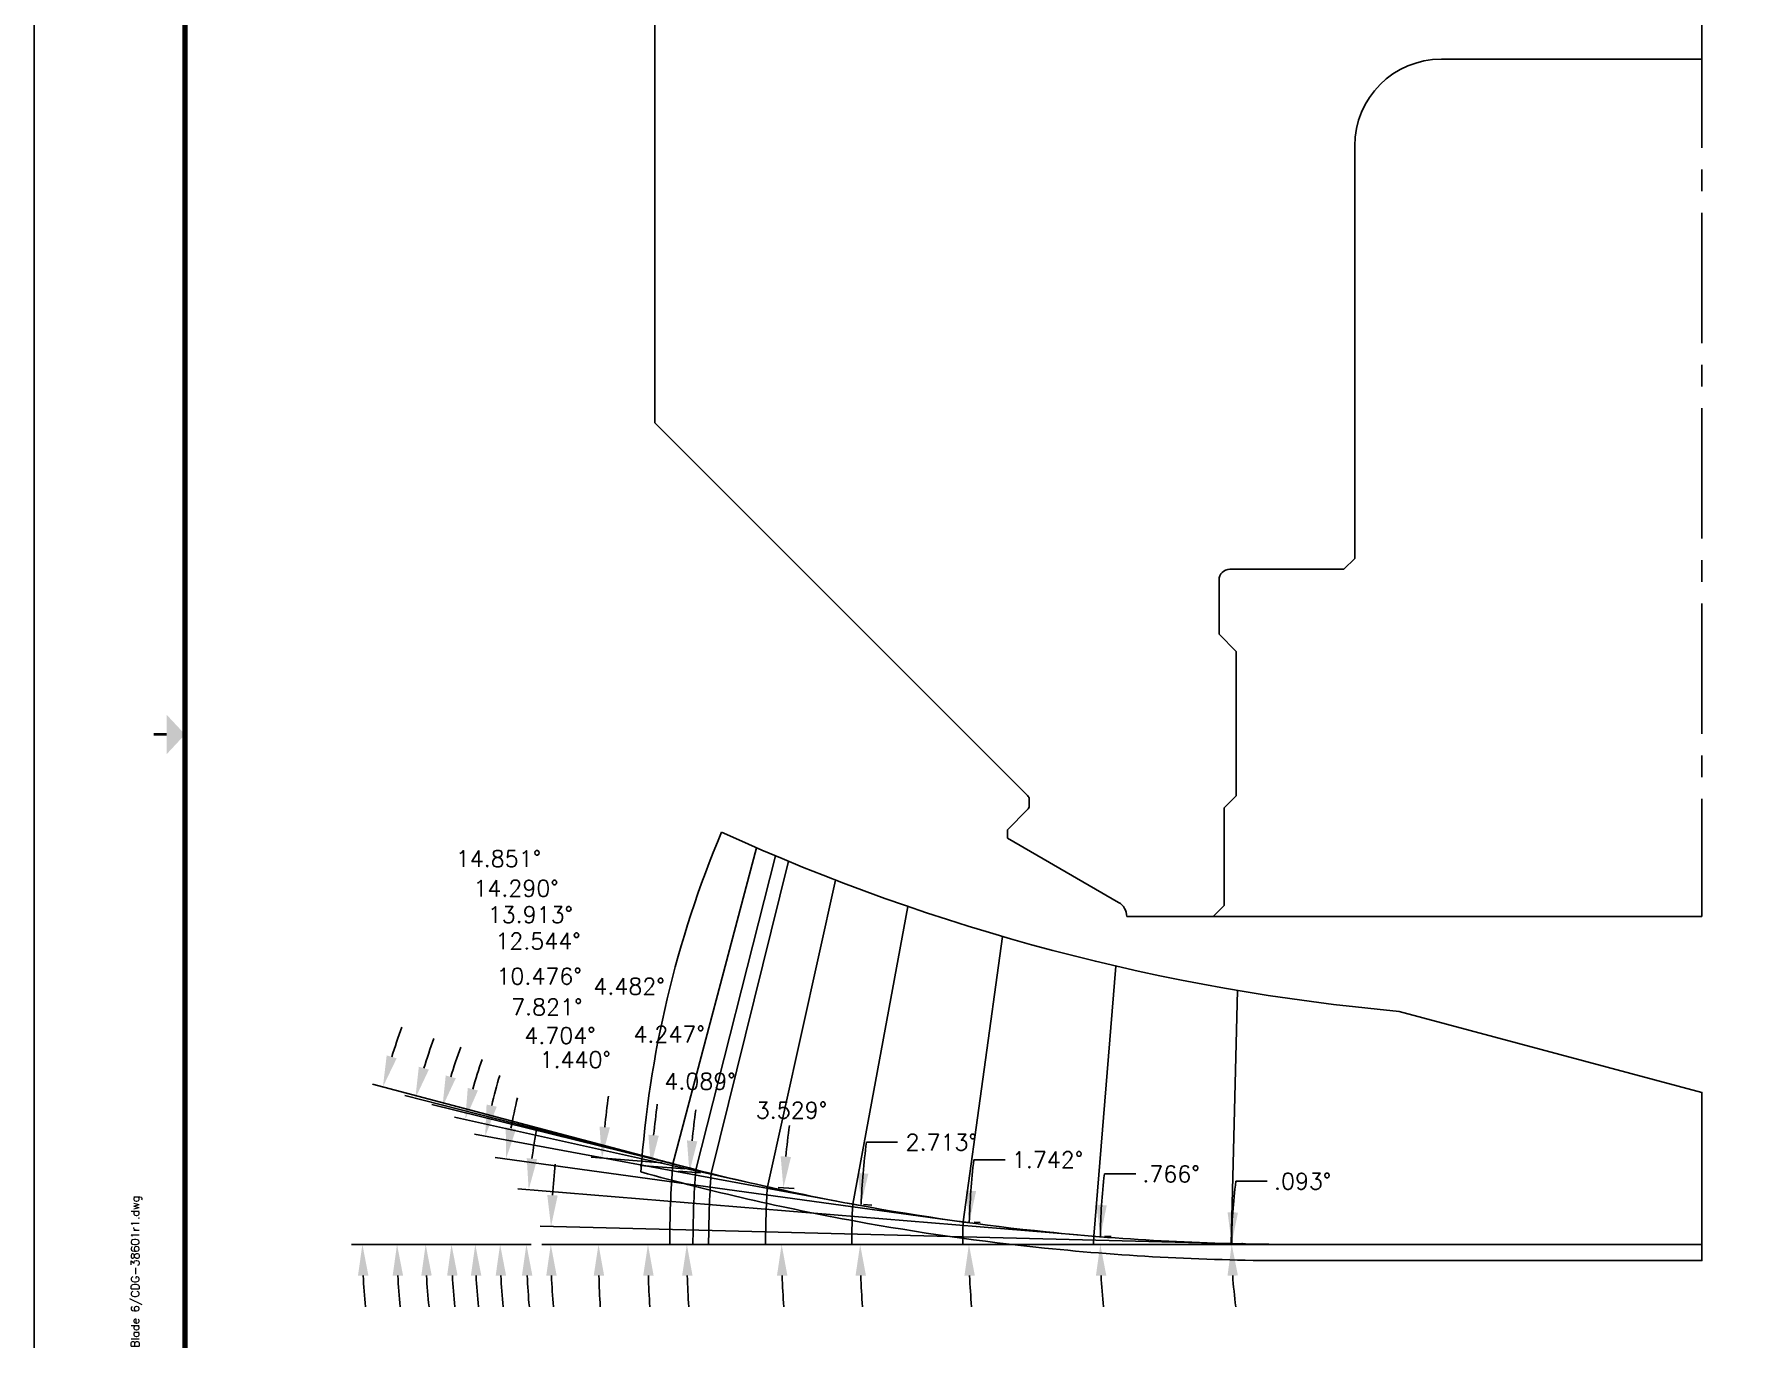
# Model space of a CAD drawing. Header units: inches. Extents: x -34 to 34, y 0 to 22.
# Drawn here: x 0 to 9.79, y 7.52 to 15.03 of the extents above; entities that cross this region are included whole.
import ezdxf
from ezdxf.enums import TextEntityAlignment as Align

# ---------------------------------------------------------------- set-up
doc = ezdxf.new("R2010")
doc.units = ezdxf.units.IN
doc.header["$MEASUREMENT"] = 0
doc.header["$PDMODE"] = 35
doc.linetypes.add('CENTER2', pattern=[1.125, 0.75, -0.125, 0.125, -0.125])
doc.layers.get('Defpoints').update_dxf_attribs({"color": 10})
doc.layers.add('Dims', color=4, linetype='Continuous')
doc.layers.add('Title Block', color=7, linetype='Continuous')
doc.styles.add('RomanD', font='romand.shx', dxfattribs={"width": 0.9})
doc.styles.add('RomanS', font='romans')
doc.dimstyles.new('Copy of Standard', dxfattribs={"dimtxt": 0.094, "dimasz": 0.18, "dimexe": 0.0625, "dimexo": 0.0625, "dimgap": 0.045, "dimtad": 0, "dimtih": 1, "dimtoh": 1, "dimdec": 4, "dimzin": 4, "dimdsep": 46, "dimtxsty": 'RomanS', "dimcen": 0.09, "dimadec": 3, "dimazin": 1, "dimtfac": 1, "dimtdec": 4, "dimtofl": 0, "dimtmove": 0, "dimatfit": 1, "dimfxl": 1, "dimtolj": 1, "dimtzin": 0, "dimarcsym": 0})

# ---------------------------------------------------------------- blocks, each defined once
blk = doc.blocks.new('COT_Dblock')
at = {"layer": 'Title Block', "color": 8}
blk.add_lwpolyline([(0, 0), (34, 0), (34, 22), (0, 22)], close=True, dxfattribs=at)
at = {"layer": 'Title Block', "const_width": 0.03}
blk.add_lwpolyline([(33.13, 21.25), (0.87, 21.25), (0.87, 0.75), (33.13, 0.75)], close=True, dxfattribs=at)
at = {"layer": 'Title Block', "const_width": 0.015}
blk.add_lwpolyline([(0.69, 11), (0.765, 11)], dxfattribs=at)
at = {"layer": 'Title Block'}
blk.add_solid([(0.765, 10.8875), (0.765, 11.1125), (0.87, 11)], dxfattribs=at)
at = {"layer": 'Title Block', "color": 1, "style": 'RomanS', "flags": 8}
for tag, p in [('FNAME', (0.62, 3.75)), ('REVDATE', (0.62, 2.25)), ('USER', (0.62, 0.75))]:
    blk.add_attdef(tag, text='', height=0.047, rotation=90, dxfattribs=at).set_placement(p, align=Align.BOTTOM_LEFT)
at = {"layer": 'Title Block', "color": 3, "style": 'RomanS', "flags": 8}
blk.add_attdef('DRAWN', text='', height=0.11, dxfattribs=at).set_placement((28.7003, 1.9844), align=Align.MIDDLE_CENTER)
for tag, p in [('DDATE', (28.3559, 1.6718)), ('CHECK', (28.3559, 1.406)), ('MATRL', (28.3559, 1.1487)), ('PDATE', (28.3559, 0.8829)), ('SCALE', (29.8959, 0.8555)), ('SHEET', (32.0053, 0.8555))]:
    blk.add_attdef(tag, text='', height=0.094, dxfattribs=at).set_placement(p, align=Align.MIDDLE_LEFT)
at = {"layer": 'Title Block', "color": 3, "style": 'RomanD', "width": 0.9, "flags": 8}
for tag, height, p in [('TITL1', 0.125, (31.337, 1.6835)), ('TITL2', 0.094, (31.337, 1.5143)), ('TITL3', 0.094, (31.337, 1.3739))]:
    blk.add_attdef(tag, text='', height=height, dxfattribs=at).set_placement(p, align=Align.MIDDLE_CENTER)
at = {"layer": 'Title Block', "color": 3, "style": 'RomanS', "flags": 8}
for tag, p in [('FSCM#', (30.3372, 1.1213)), ('DWG#', (31.8095, 1.1213)), ('REV#', (32.9697, 1.1213))]:
    blk.add_attdef(tag, text='', height=0.094, dxfattribs=at).set_placement(p, align=Align.TOP_CENTER)
blk = doc.blocks.new('*D169')
at = {"layer": 'Defpoints', "color": 0, "transparency": 16777216}
for p in [(6.8942, 8.0677), (6.8942, 8.0633), (6.8979, 8.0648), (9.6062, 8.0633)]:
    blk.add_point(p, dxfattribs=at)
at = {"layer": 'Dims', "color": 0, "lineweight": -2, "transparency": 16777216}
for p, q in [((6.9224, 8.4268), (7.1024, 8.4268)), ((6.9567, 8.0676), (6.9604, 8.0676)), ((6.9567, 8.0633), (6.9604, 8.0633))]:
    blk.add_line(p, q, dxfattribs=at)
for start, end in [(172.28571, 179.90717), (172.28993, 176.09855), (183.80862, 187.61724)]:
    blk.add_arc((9.6062, 8.0633), 2.7084, start, end, dxfattribs=at)
at = {"layer": 'Dims', "color": 0, "transparency": 16777216}
for points in [[(6.9341, 8.2465), (6.8742, 8.2486), (6.8979, 8.0677)], [(6.8739, 7.8824), (6.9338, 7.8844), (6.8979, 8.0633)]]:
    blk.add_solid(points, dxfattribs=at)
at = {"layer": 'Dims', "color": 0, "transparency": 16777216, "insert": (7.3063, 8.4268), "char_height": 0.094, "attachment_point": 5, "style": 'RomanS'}
blk.add_mtext('\\A1;.093°', dxfattribs=at)
blk = doc.blocks.new('*D170')
at = {"layer": 'Defpoints', "color": 0, "transparency": 16777216}
for p in [(6.1029, 8.0633), (6.1032, 8.1101), (6.1412, 8.0787), (9.6062, 8.0633)]:
    blk.add_point(p, dxfattribs=at)
at = {"layer": 'Dims', "color": 0, "lineweight": -2, "transparency": 16777216}
for p, q in [((6.165, 8.4689), (6.345, 8.4689)), ((6.1654, 8.0633), (6.2037, 8.0633)), ((6.1657, 8.1093), (6.204, 8.1088))]:
    blk.add_line(p, q, dxfattribs=at)
for start, end in [(173.27837, 179.23377), (173.28038, 176.25707), (182.97669, 185.95338)]:
    blk.add_arc((9.6062, 8.0633), 3.4651, start, end, dxfattribs=at)
at = {"layer": 'Dims', "color": 0, "transparency": 16777216}
for points in [[(6.1786, 8.2883), (6.1186, 8.2907), (6.1415, 8.1096)], [(6.1159, 7.8826), (6.1758, 7.8841), (6.1412, 8.0633)]]:
    blk.add_solid(points, dxfattribs=at)
at = {"layer": 'Dims', "color": 0, "transparency": 16777216, "insert": (6.5489, 8.4689), "char_height": 0.094, "attachment_point": 5, "style": 'RomanS'}
blk.add_mtext('\\A1;.766°', dxfattribs=at)
blk = doc.blocks.new('*D171')
at = {"layer": 'Defpoints', "color": 0, "transparency": 16777216}
for p in [(5.3513, 8.1927), (5.3493, 8.0633), (5.385, 8.1061), (9.6062, 8.0633)]:
    blk.add_point(p, dxfattribs=at)
at = {"layer": 'Dims', "color": 0, "lineweight": -2, "transparency": 16777216}
for p, q in [((5.413, 8.5506), (5.593, 8.5506)), ((5.4138, 8.1908), (5.4492, 8.1897)), ((5.4118, 8.0633), (5.4472, 8.0633))]:
    blk.add_line(p, q, dxfattribs=at)
for start, end in [(173.37095, 178.25849), (173.37206, 175.81528), (182.44322, 184.88643)]:
    blk.add_arc((9.6062, 8.0633), 4.2215, start, end, dxfattribs=at)
at = {"layer": 'Dims', "color": 0, "transparency": 16777216}
for points in [[(5.426, 8.3698), (5.366, 8.3729), (5.3867, 8.1916)], [(5.3586, 7.8827), (5.4186, 7.884), (5.3847, 8.0633)]]:
    blk.add_solid(points, dxfattribs=at)
at = {"layer": 'Dims', "color": 0, "transparency": 16777216, "insert": (5.8372, 8.5506), "char_height": 0.094, "attachment_point": 5, "style": 'RomanS'}
blk.add_mtext('\\A1;1.742°', dxfattribs=at)
blk = doc.blocks.new('*D172')
at = {"layer": 'Defpoints', "color": 0, "transparency": 16777216}
for p in [(4.7154, 8.2951), (4.7587, 8.1398), (4.7099, 8.0633), (9.6062, 8.0633)]:
    blk.add_point(p, dxfattribs=at)
at = {"layer": 'Dims', "color": 0, "lineweight": -2, "transparency": 16777216}
for p, q in [((4.7939, 8.6515), (4.9739, 8.6515)), ((4.7778, 8.2921), (4.826, 8.2898)), ((4.7724, 8.0633), (4.8206, 8.0633))]:
    blk.add_line(p, q, dxfattribs=at)
for start, end in [(173.03124, 177.28676), (173.03197, 175.15936), (182.12739, 184.25479)]:
    blk.add_arc((9.6062, 8.0633), 4.8481, start, end, dxfattribs=at)
at = {"layer": 'Dims', "color": 0, "transparency": 16777216}
for points in [[(4.8054, 8.4704), (4.7455, 8.4744), (4.7636, 8.2928)], [(4.7315, 7.8828), (4.7915, 7.8839), (4.7581, 8.0633)]]:
    blk.add_solid(points, dxfattribs=at)
at = {"layer": 'Dims', "color": 0, "transparency": 16777216, "insert": (5.2249, 8.6515), "char_height": 0.094, "attachment_point": 5, "style": 'RomanS'}
blk.add_mtext('\\A1;2.713°', dxfattribs=at)
blk = doc.blocks.new('*D173')
at = {"layer": 'Defpoints', "color": 0, "transparency": 16777216}
for p in [(4.2235, 8.3952), (4.3071, 8.1721), (4.2133, 8.0633), (9.6062, 8.0633)]:
    blk.add_point(p, dxfattribs=at)
at = {"layer": 'Dims', "color": 0, "lineweight": -2, "transparency": 16777216}
for p, q in [((4.2859, 8.3914), (4.3784, 8.3857)), ((4.2758, 8.0633), (4.3684, 8.0633))]:
    blk.add_line(p, q, dxfattribs=at)
for start, end in [(172.5795, 174.52538), (181.94588, 183.89176)]:
    blk.add_arc((9.6062, 8.0633), 5.3003, start, end, dxfattribs=at)
at = {"layer": 'Dims', "color": 0, "transparency": 16777216}
for points in [[(4.36, 8.5666), (4.3002, 8.5713), (4.316, 8.3895)], [(4.279, 7.8828), (4.339, 7.8838), (4.3059, 8.0633)]]:
    blk.add_solid(points, dxfattribs=at)
at = {"layer": 'Dims', "color": 0, "transparency": 16777216, "insert": (4.3626, 8.8362), "char_height": 0.094, "attachment_point": 5, "style": 'RomanS'}
blk.add_mtext('\\A1;3.529°', dxfattribs=at)
blk = doc.blocks.new('*D174')
at = {"layer": 'Defpoints', "color": 0, "transparency": 16777216}
for p in [(3.9001, 8.4713), (3.7616, 8.2024), (3.8855, 8.0633), (9.6062, 8.0633)]:
    blk.add_point(p, dxfattribs=at)
at = {"layer": 'Dims', "color": 0, "lineweight": -2, "transparency": 16777216}
for p, q in [((3.8377, 8.4757), (3.7125, 8.4847)), ((3.823, 8.0633), (3.6975, 8.0633))]:
    blk.add_line(p, q, dxfattribs=at)
for start, end in [(172.3823, 174.14644), (181.76414, 183.52828)]:
    blk.add_arc((9.6062, 8.0633), 5.8463, start, end, dxfattribs=at)
at = {"layer": 'Dims', "color": 0, "transparency": 16777216}
for points in [[(3.8203, 8.6569), (3.7606, 8.6621), (3.7748, 8.4802)], [(3.7327, 7.8829), (3.7927, 7.8838), (3.76, 8.0633)]]:
    blk.add_solid(points, dxfattribs=at)
at = {"layer": 'Dims', "color": 0, "transparency": 16777216, "insert": (3.8359, 9.0026), "char_height": 0.094, "attachment_point": 5, "style": 'RomanS'}
blk.add_mtext('\\A1;4.089°', dxfattribs=at)
blk = doc.blocks.new('*D175')
at = {"layer": 'Defpoints', "color": 0, "transparency": 16777216}
for p in [(2.9249, 8.0633), (2.9764, 8.0976), (6.8629, 8.0685), (6.9254, 8.0669), (7.2437, 8.0633)]:
    blk.add_point(p, dxfattribs=at)
at = {"layer": 'Dims', "color": 0, "lineweight": -2, "transparency": 16777216}
blk.add_line((6.8005, 8.07), (2.9151, 8.1677), dxfattribs=at)
for start, end in [(173.51931, 176.03946), (182.52015, 185.0403)]:
    blk.add_arc((7.0689, 8.0633), 4.0926, start, end, dxfattribs=at)
at = {"layer": 'Dims', "color": 0, "transparency": 16777216}
for points in [[(3.016, 8.3446), (2.9561, 8.3474), (2.9776, 8.1662)], [(2.9502, 7.8827), (3.0102, 7.884), (2.9763, 8.0633)]]:
    blk.add_solid(points, dxfattribs=at)
at = {"layer": 'Dims', "color": 0, "transparency": 16777216, "insert": (3.1169, 9.1269), "char_height": 0.094, "attachment_point": 5, "style": 'RomanS'}
blk.add_mtext('\\A1;1.440°', dxfattribs=at)
blk = doc.blocks.new('*D176')
at = {"layer": 'Defpoints', "color": 0, "transparency": 16777216}
for p in [(2.8374, 8.1683), (2.9249, 8.0633), (6.0721, 8.1127), (6.1343, 8.1076), (7.2437, 8.0633)]:
    blk.add_point(p, dxfattribs=at)
at = {"layer": 'Dims', "color": 0, "lineweight": -2, "transparency": 16777216}
for p, q in [((6.0098, 8.1178), (2.7866, 8.3831)), ((2.8624, 8.0633), (2.7735, 8.0633))]:
    blk.add_line(p, q, dxfattribs=at)
for start, end in [(169.91872, 172.60713), (182.68841, 185.37683)]:
    blk.add_arc((6.6725, 8.0633), 3.8365, start, end, dxfattribs=at)
at = {"layer": 'Dims', "color": 0, "transparency": 16777216}
for points in [[(2.8977, 8.5538), (2.838, 8.5601), (2.8489, 8.3779)], [(2.8102, 7.8826), (2.8702, 7.884), (2.836, 8.0633)]]:
    blk.add_solid(points, dxfattribs=at)
at = {"layer": 'Dims', "color": 0, "transparency": 16777216, "insert": (3.0294, 9.2661), "char_height": 0.094, "attachment_point": 5, "style": 'RomanS'}
blk.add_mtext('\\A1;4.704°', dxfattribs=at)
blk = doc.blocks.new('*D177')
at = {"layer": 'Defpoints', "color": 0, "transparency": 16777216}
for p in [(2.6881, 8.2274), (5.3203, 8.1969), (5.3823, 8.1884), (2.9249, 8.0633), (7.2437, 8.0633)]:
    blk.add_point(p, dxfattribs=at)
at = {"layer": 'Dims', "color": 0, "lineweight": -2, "transparency": 16777216}
for p, q in [((5.2584, 8.2054), (2.656, 8.5629)), ((2.8624, 8.0633), (2.6219, 8.0633))]:
    blk.add_line(p, q, dxfattribs=at)
for start, end in [(166.46224, 169.32042), (182.85818, 185.71636)]:
    blk.add_arc((6.2931, 8.0633), 3.6087, start, end, dxfattribs=at)
at = {"layer": 'Dims', "color": 0, "transparency": 16777216}
for points in [[(2.7765, 8.7272), (2.7173, 8.7369), (2.718, 8.5544)], [(2.6589, 7.8826), (2.7189, 7.8841), (2.6844, 8.0633)]]:
    blk.add_solid(points, dxfattribs=at)
at = {"layer": 'Dims', "color": 0, "transparency": 16777216, "insert": (2.9534, 9.4306), "char_height": 0.094, "attachment_point": 5, "style": 'RomanS'}
blk.add_mtext('\\A1;7.821°', dxfattribs=at)
blk = doc.blocks.new('*D178')
at = {"layer": 'Defpoints', "color": 0, "transparency": 16777216}
for p in [(2.5478, 8.272), (4.6846, 8.3008), (4.7461, 8.2894), (2.9249, 8.0633), (7.2437, 8.0633)]:
    blk.add_point(p, dxfattribs=at)
at = {"layer": 'Dims', "color": 0, "lineweight": -2, "transparency": 16777216}
for p, q in [((4.6232, 8.3121), (2.5371, 8.6978)), ((2.8624, 8.0633), (2.479, 8.0633))]:
    blk.add_line(p, q, dxfattribs=at)
for start, end in [(163.50576, 166.51511), (183.00935, 186.0187)]:
    blk.add_arc((5.9689, 8.0633), 3.4275, start, end, dxfattribs=at)
at = {"layer": 'Dims', "color": 0, "transparency": 16777216}
for points in [[(2.6653, 8.8563), (2.6066, 8.8688), (2.5986, 8.6865)], [(2.5162, 7.8826), (2.5762, 7.8841), (2.5415, 8.0633)]]:
    blk.add_solid(points, dxfattribs=at)
at = {"layer": 'Dims', "color": 0, "transparency": 16777216, "insert": (2.9091, 9.6077), "char_height": 0.094, "attachment_point": 5, "style": 'RomanS'}
blk.add_mtext('\\A1;10.476°', dxfattribs=at)
blk = doc.blocks.new('*D179')
at = {"layer": 'Defpoints', "color": 0, "transparency": 16777216}
for p in [(4.193, 8.402), (4.254, 8.3884), (2.4133, 8.3047), (2.9249, 8.0633), (7.2437, 8.0633)]:
    blk.add_point(p, dxfattribs=at)
at = {"layer": 'Dims', "color": 0, "lineweight": -2, "transparency": 16777216}
for p, q in [((4.132, 8.4156), (2.4225, 8.7959)), ((2.8624, 8.0633), (2.342, 8.0633))]:
    blk.add_line(p, q, dxfattribs=at)
for start, end in [(161.2257, 164.34102), (183.11533, 186.23065)]:
    blk.add_arc((5.7154, 8.0633), 3.3109, start, end, dxfattribs=at)
at = {"layer": 'Dims', "color": 0, "transparency": 16777216}
for points in [[(2.5565, 8.9496), (2.4983, 8.9642), (2.4835, 8.7824)], [(2.3794, 7.8825), (2.4394, 7.8842), (2.4045, 8.0633)]]:
    blk.add_solid(points, dxfattribs=at)
at = {"layer": 'Dims', "color": 0, "transparency": 16777216, "insert": (2.9028, 9.8101), "char_height": 0.094, "attachment_point": 5, "style": 'RomanS'}
blk.add_mtext('\\A1;12.544°', dxfattribs=at)
blk = doc.blocks.new('*D180')
at = {"layer": 'Defpoints', "color": 0, "transparency": 16777216}
for p in [(3.8697, 8.4788), (3.9304, 8.4637), (2.2665, 8.3294), (2.9249, 8.0633), (7.2437, 8.0633)]:
    blk.add_point(p, dxfattribs=at)
at = {"layer": 'Dims', "color": 0, "lineweight": -2, "transparency": 16777216}
for p, q in [((3.8091, 8.4938), (2.2916, 8.8697)), ((2.8624, 8.0633), (2.1932, 8.0633))]:
    blk.add_line(p, q, dxfattribs=at)
for start, end in [(159.81967, 162.9535), (183.13383, 186.26766)]:
    blk.add_arc((5.547, 8.0633), 3.2913, start, end, dxfattribs=at)
at = {"layer": 'Dims', "color": 0, "transparency": 16777216}
for points in [[(2.4292, 9.0201), (2.3714, 9.0361), (2.3522, 8.8547)], [(2.2306, 7.8825), (2.2906, 7.8842), (2.2557, 8.0633)]]:
    blk.add_solid(points, dxfattribs=at)
at = {"layer": 'Dims', "color": 0, "transparency": 16777216, "insert": (2.8585, 9.9619), "char_height": 0.094, "attachment_point": 5, "style": 'RomanS'}
blk.add_mtext('\\A1;13.913°', dxfattribs=at)
blk = doc.blocks.new('*D228')
at = {"layer": 'Defpoints', "color": 0, "transparency": 16777216}
for p in [(3.6794, 8.5278), (3.2532, 8.229), (3.6613, 8.0633), (9.6062, 8.0633)]:
    blk.add_point(p, dxfattribs=at)
at = {"layer": 'Dims', "color": 0, "lineweight": -2, "transparency": 16777216}
for p, q in [((3.6171, 8.5327), (3.2082, 8.5648)), ((3.5988, 8.0633), (3.1886, 8.0633))]:
    blk.add_line(p, q, dxfattribs=at)
for start, end in [(172.27261, 173.89548), (181.62287, 183.24573)]:
    blk.add_arc((9.6062, 8.0633), 6.3552, start, end, dxfattribs=at)
at = {"layer": 'Dims', "color": 0, "transparency": 16777216}
for points in [[(3.317, 8.7363), (3.2572, 8.7419), (3.2705, 8.5599)], [(3.2236, 7.8829), (3.2836, 7.8837), (3.2511, 8.0633)]]:
    blk.add_solid(points, dxfattribs=at)
at = {"layer": 'Dims', "color": 0, "transparency": 16777216, "insert": (3.4272, 9.5492), "char_height": 0.094, "attachment_point": 5, "style": 'RomanS'}
blk.add_mtext('\\A1;4.482°', dxfattribs=at)
blk = doc.blocks.new('*D229')
at = {"layer": 'Defpoints', "color": 0, "transparency": 16777216}
for p in [(3.6492, 8.5358), (3.7096, 8.5198), (1.9045, 8.3688), (2.9249, 8.0633), (7.2437, 8.0633)]:
    blk.add_point(p, dxfattribs=at)
at = {"layer": 'Dims', "color": 0, "lineweight": -2, "transparency": 16777216}
for p, q in [((3.5888, 8.5519), (1.9492, 8.9866)), ((2.8624, 8.0633), (1.8288, 8.0633))]:
    blk.add_line(p, q, dxfattribs=at)
for start, end in [(159.3215, 162.23516), (182.91367, 185.82733)]:
    blk.add_arc((5.4313, 8.0633), 3.54, start, end, dxfattribs=at)
at = {"layer": 'Dims', "color": 0, "transparency": 16777216}
for points in [[(2.0889, 9.135), (2.0313, 9.1518), (2.0096, 8.9706)], [(1.8659, 7.8826), (1.9259, 7.8841), (1.8913, 8.0633)]]:
    blk.add_solid(points, dxfattribs=at)
at = {"layer": 'Dims', "color": 0, "transparency": 16777216, "insert": (2.6749, 10.2845), "char_height": 0.094, "attachment_point": 5, "style": 'RomanS'}
blk.add_mtext('\\A1;14.851°', dxfattribs=at)
blk = doc.blocks.new('*D232')
at = {"layer": 'Defpoints', "color": 0, "transparency": 16777216}
for p in [(3.7809, 8.5013), (3.8414, 8.4859), (2.1026, 8.3464), (2.9249, 8.0633), (7.2437, 8.0633)]:
    blk.add_point(p, dxfattribs=at)
at = {"layer": 'Dims', "color": 0, "lineweight": -2, "transparency": 16777216}
for p, q in [((3.7204, 8.5167), (2.1357, 8.9204)), ((2.8624, 8.0633), (2.0283, 8.0633))]:
    blk.add_line(p, q, dxfattribs=at)
for start, end in [(159.65946, 162.6845), (183.02504, 186.05009)]:
    blk.add_arc((5.5005, 8.0633), 3.4097, start, end, dxfattribs=at)
at = {"layer": 'Dims', "color": 0, "transparency": 16777216}
for points in [[(2.2742, 9.07), (2.2164, 9.0863), (2.1963, 8.9049)], [(2.0656, 7.8826), (2.1255, 7.8841), (2.0908, 8.0633)]]:
    blk.add_solid(points, dxfattribs=at)
at = {"layer": 'Dims', "color": 0, "transparency": 16777216, "insert": (2.7762, 10.1137), "char_height": 0.094, "attachment_point": 5, "style": 'RomanS'}
blk.add_mtext('\\A1;14.290°', dxfattribs=at)
blk = doc.blocks.new('*D233')
at = {"layer": 'Defpoints', "color": 0, "transparency": 16777216}
for p in [(3.8112, 8.4936), (3.5378, 8.2132), (3.7952, 8.0633), (9.6062, 8.0633)]:
    blk.add_point(p, dxfattribs=at)
at = {"layer": 'Dims', "color": 0, "lineweight": -2, "transparency": 16777216}
for p, q in [((3.7488, 8.4982), (3.4903, 8.5174)), ((3.7327, 8.0633), (3.4735, 8.0633))]:
    blk.add_line(p, q, dxfattribs=at)
for start, end in [(172.35533, 174.05437), (181.69904, 183.39807)]:
    blk.add_arc((9.6062, 8.0633), 6.0703, start, end, dxfattribs=at)
at = {"layer": 'Dims', "color": 0, "transparency": 16777216}
for points in [[(3.5985, 8.6894), (3.5387, 8.6947), (3.5526, 8.5128)], [(3.5086, 7.8829), (3.5686, 7.8838), (3.536, 8.0633)]]:
    blk.add_solid(points, dxfattribs=at)
at = {"layer": 'Dims', "color": 0, "transparency": 16777216, "insert": (3.6579, 9.2739), "char_height": 0.094, "attachment_point": 5, "style": 'RomanS'}
blk.add_mtext('\\A1;4.247°', dxfattribs=at)

msp = doc.modelspace()

# ---------------------------------------------------------------- linework, layer by layer
at = {"color": 5, "linetype": 'CENTER2'}
msp.add_line((9.60624, 18.50417), (9.60624, 9.95166), dxfattribs=at)
at = {"color": 7, "linetype": 'Continuous'}
for p, q in [((3.57499, 12.79541), (3.57499, 16.22249)), ((9.60624, 14.88916), (8.10624, 14.88916)), ((7.60624, 14.38916), (7.60624, 12.01416)), ((5.72208, 10.64831), (3.57499, 12.79541)), ((7.54374, 11.95166), (6.88749, 11.95166)), ((7.60624, 12.01416), (7.54374, 11.95166)), ((6.82499, 11.88916), (6.82499, 11.57666)), ((6.82499, 11.57666), (6.92389, 11.47776)), ((6.92389, 11.47776), (6.92389, 10.64681)), ((5.73124, 10.5896), (5.73124, 10.62621)), ((6.92389, 10.64681), (6.85374, 10.57666)), ((6.85374, 10.57666), (6.85374, 10.01416)), ((5.60624, 10.45166), (5.72208, 10.5675)), ((5.60624, 10.40271), (5.60624, 10.45166)), ((6.24686, 10.03285), (5.60624, 10.40271)), ((6.85374, 10.01416), (6.79124, 9.95166)), ((6.79124, 9.95166), (6.29374, 9.95166))]:
    msp.add_line(p, q, dxfattribs=at)
at = {"color": 1, "linetype": 'Continuous'}
msp.add_line((7.24374, 8.06329), (2.9249, 8.06329), dxfattribs=at)
at = {"color": 7, "linetype": 'Continuous'}
msp.add_lwpolyline([(3.49547, 8.48064, 0.0226727), (4.73231, 8.19664, 0.0196389), (5.82074, 8.04205, 0.0254602), (7.24374, 7.96954), (9.60624, 7.96954), (9.60624, 8.93829), (7.86301, 9.40539, -0.0847099), (3.96001, 10.43726, -0.0847099)], format="xyb", dxfattribs=at)
at = {"color": 1, "linetype": 'Continuous'}
msp.add_lwpolyline([(3.50273, 8.57594, 0.0230059), (4.74912, 8.28887, 0.0196389), (5.83026, 8.13531, 0.0254602), (7.24374, 8.06329), (9.60624, 8.06329)], format="xyb", dxfattribs=at)
at = {"color": 7, "linetype": 'Continuous'}
for centre, radius, start, end in [((8.10624, 14.38916), 0.5, 90, 180), ((6.88749, 11.88916), 0.0625, 90, 180), ((5.69999, 10.62621), 0.03125, 0, 45), ((5.69999, 10.5896), 0.03125, 315, 0), ((6.19999, 9.95166), 0.09375, 0, 60)]:
    msp.add_arc(centre, radius, start, end, dxfattribs=at)
msp.add_arc((9.60624, 8.06329), 6.125, 157.195623, 176.092939)
at = {"layer": 'Dims'}
for p, q in [((3.67944, 8.52783), (4.16195, 10.34749)), ((3.90008, 8.47125), (4.34557, 10.26969)), ((4.22353, 8.39522), (4.61649, 10.16139)), ((4.71536, 8.29507), (5.0324, 10.00973)), ((5.3513, 8.19266), (5.57714, 9.83678)), ((6.1032, 8.11014), (6.23124, 9.66597)), ((6.89418, 8.06769), (6.93084, 9.52595)), ((3.70964, 8.51982), (3.64923, 8.53584)), ((3.86975, 8.47877), (3.93041, 8.46374)), ((4.19303, 8.40201), (4.25403, 8.38844)), ((4.68463, 8.30075), (4.74609, 8.28939)), ((5.32034, 8.19691), (5.38225, 8.18841)), ((6.07206, 8.1127), (6.13435, 8.10758)), ((6.86294, 8.06847), (6.92542, 8.0669))]:
    msp.add_line(p, q, dxfattribs=at)
for radius, start in [(5.94498, 175.518342), (5.72072, 175.910584), (5.39293, 176.471258), (4.89636, 177.286757), (4.25691, 178.258494), (3.50335, 179.233766), (2.71206, 179.907168)]:
    msp.add_arc((9.60624, 8.06329), radius, start, 180, dxfattribs=at)
at = {"layer": 'Title Block'}
for p, q in [((3.81115, 8.49359), (4.27145, 10.30067)), ((6.79124, 9.95166), (9.60624, 9.95166)), ((3.84139, 8.48589), (3.78092, 8.5013))]:
    msp.add_line(p, q, dxfattribs=at)
msp.add_arc((9.60624, 8.06329), 5.81104, 175.753405, 180, dxfattribs=at)

# ---------------------------------------------------------------- block references
ref = msp.add_blockref('COT_Dblock', (0, 0), dxfattribs=at)
ref.add_attrib('FNAME', 'http://37cx511/CapRock_Oil_Tools/Documents/Engineering EG/Component Drawings CDG/Bit Heads/Size 12.250/Blade 6/CDG-38601r1.dwg', dxfattribs={"color": 1, "height": 0.047, "rotation": 90, "style": 'RomanS', "flags": 8}).set_placement((0.62, 3.75), align=Align.BOTTOM_LEFT)

# ---------------------------------------------------------------- dimensions: what is measured, and where the dimension line sits
at = {"layer": 'Dims'}
for base, line1, line2, picture, middle in [((1.9045294, 8.3687687), ((7.2437371, 8.0632917), (2.9248963, 8.0632917)), ((3.7096446, 8.5198222), (3.6492324, 8.5358415)), '*D229', (2.6749349, 10.2845307)), ((2.1025675, 8.3464412), ((7.2437371, 8.0632917), (2.9248963, 8.0632917)), ((3.8413868, 8.4858933), (3.7809176, 8.501296)), '*D232', (2.7762106, 10.1137381)), ((2.2664505, 8.3294045), ((7.2437371, 8.0632917), (2.9248963, 8.0632917)), ((3.8697485, 8.4787684), (3.930415, 8.4637407)), '*D180', (2.8584972, 9.9619226)), ((2.413312, 8.304693), ((7.243737, 8.063292), (2.924896, 8.063292)), ((4.193027, 8.40201), (4.254035, 8.388436)), '*D179', (2.902806, 9.810107)), ((2.5478304, 8.2720462), ((7.2437371, 8.0632917), (2.9248963, 8.0632917)), ((4.6846331, 8.3007542), (4.7460913, 8.2893907)), '*D178', (2.9091354, 9.6076865)), ((2.68813, 8.227442), ((7.243737, 8.063292), (2.924896, 8.063292)), ((5.320336, 8.196913), (5.382255, 8.188408)), '*D177', (2.953443, 9.430568)), ((2.837412, 8.168282), ((7.243737, 8.063292), (2.924896, 8.063292)), ((6.072057, 8.112705), (6.134347, 8.107579)), '*D176', (3.029401, 9.266102)), ((2.976427, 8.097587), ((7.243737, 8.063292), (2.924896, 8.063292)), ((6.862936, 8.068471), (6.925416, 8.0669)), '*D175', (3.116916, 9.126937))]:
    dim = msp.add_angular_dim_2l(base=base, line1=line1, line2=line2, dimstyle='Copy of Standard', dxfattribs=at)
    dim.commit()
    dim.dimension.update_dxf_attribs({"geometry": picture, "text_midpoint": middle, "dimtype": 162})
for base, p1, p2, picture, middle in [((3.25323, 8.22897), (3.67944, 8.52783), (3.66126, 8.06329), '*D228', (3.42723, 9.54921)), ((3.53782, 8.21325), (3.81115, 8.49359), (3.7952, 8.06329), '*D233', (3.65791, 9.27394)), ((3.76162, 8.20237), (3.90008, 8.47125), (3.88552, 8.06329), '*D174', (3.83592, 9.00262)), ((4.30706, 8.1721), (4.22353, 8.39522), (4.21331, 8.06329), '*D173', (4.3626, 8.8362))]:
    dim = msp.add_angular_dim_3p(base=base, center=(9.60624, 8.06329), p1=p1, p2=p2, dimstyle='Copy of Standard', dxfattribs=at)
    dim.commit()
    dim.dimension.update_dxf_attribs({"geometry": picture, "text_midpoint": middle, "dimtype": 165})
for base, p1, p2, picture, middle in [((4.75873, 8.13982), (4.71536, 8.29507), (4.70987, 8.06329), '*D172', (5.22485, 8.6515)), ((5.38496, 8.10606), (5.3513, 8.19266), (5.34933, 8.06329), '*D171', (5.83716, 8.55062)), ((6.14122, 8.07874), (6.1032, 8.11014), (6.10289, 8.06329), '*D170', (6.5489, 8.46886)), ((6.89787, 8.06475), (6.89418, 8.06769), (6.89417, 8.06329), '*D169', (7.30629, 8.42684))]:
    dim = msp.add_angular_dim_3p(base=base, center=(9.60624, 8.06329), p1=p1, p2=p2, dimstyle='Copy of Standard', dxfattribs=at)
    dim.commit()
    dim.dimension.update_dxf_attribs({"geometry": picture, "text_midpoint": middle})

doc.saveas('drawing.dxf')
